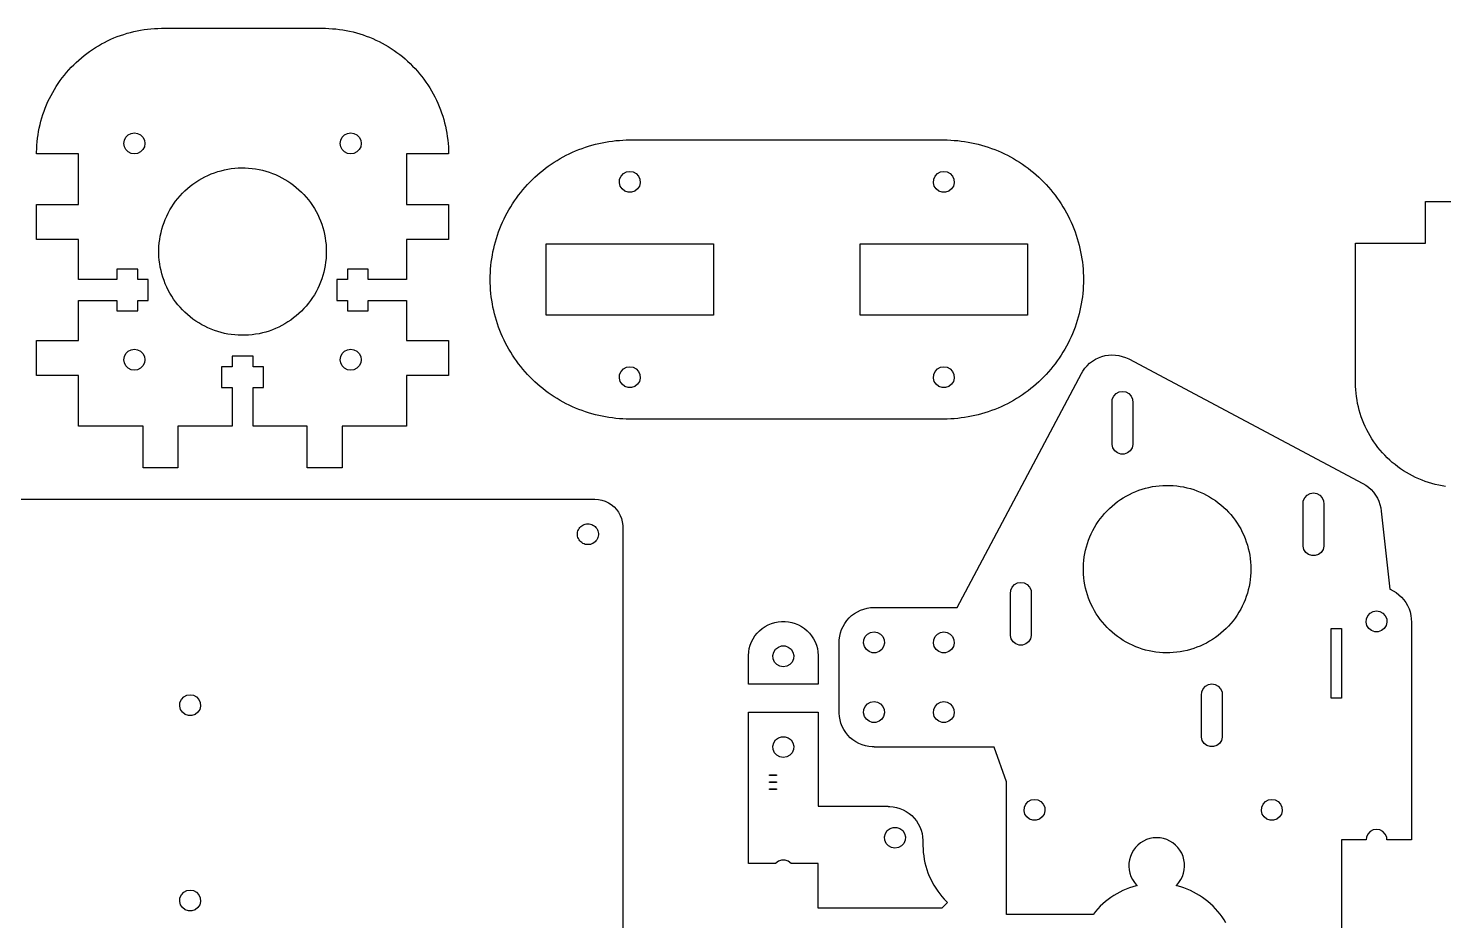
# Model space of a CAD drawing. Extents: x 3 to 1396, y 3 to 487.
# Drawn here: x 439.8 to 642.6, y 270.1 to 398 of the extents above; entities that cross this region are included whole.
import ezdxf

# ---------------------------------------------------------------- set-up
doc = ezdxf.new("R2010")
doc.units = 0
doc.layers.add('Layer_1', color=7, linetype='CONTINUOUS')

msp = doc.modelspace()

# ---------------------------------------------------------------- linework, layer by layer
at = {"layer": 'Layer_1', "color": 7}
for points in [[(441.005073, 381.204529), (441.04608, 381.700529), (441.101085, 382.195527), (441.170088, 382.689529), (441.25309, 383.180528), (441.348086, 383.669529), (441.458096, 384.155527), (441.581088, 384.638527), (441.717091, 385.117529), (441.866076, 385.592529), (442.029088, 386.063527), (442.204094, 386.530528), (442.392082, 386.991527), (442.593081, 387.447528), (442.80709, 387.897528), (443.033094, 388.341529), (443.271092, 388.779529), (443.521084, 389.210527), (443.783071, 389.633528), (444.056093, 390.050528), (444.341081, 390.458528), (444.638091, 390.859529), (444.945093, 391.251527), (445.263072, 391.635528), (445.591071, 392.010527), (445.930076, 392.375528), (446.278085, 392.731529), (446.637071, 393.077528), (447.004073, 393.413528), (447.381094, 393.739528), (447.767089, 394.054528), (448.161071, 394.359528), (448.564085, 394.652528), (448.975085, 394.934527), (449.393084, 395.205529), (449.81907, 395.464527), (450.251096, 395.711528), (450.690093, 395.946528), (451.136089, 396.169529), (451.588096, 396.379528), (452.04507, 396.577529), (452.508084, 396.762529), (452.975077, 396.934529), (453.447094, 397.093527), (453.92309, 397.239527), (454.404081, 397.372527), (454.887076, 397.492528), (455.374079, 397.598527), (455.864073, 397.690529), (456.356071, 397.769529), (456.849085, 397.835529), (457.34509, 397.886527), (457.842084, 397.924528), (458.339077, 397.948517), (458.837086, 397.959535), (458.962083, 397.959529), (481.988086, 397.9584)], [(481.988086, 397.958527), (482.362087, 397.955536), (482.860096, 397.938538), (483.357089, 397.907527), (483.853095, 397.862527), (484.348084, 397.804527), (484.84107, 397.732527), (485.331093, 397.646528), (485.820071, 397.546528), (486.30507, 397.434528), (486.787077, 397.307528), (487.265077, 397.168528), (487.739097, 397.015527), (488.209082, 396.850529), (488.674071, 396.671529), (489.134094, 396.480527), (489.589092, 396.275529), (490.03808, 396.059527), (490.480096, 395.830527), (490.916073, 395.589529), (491.345079, 395.336528), (491.767086, 395.071527), (492.182094, 394.794528), (492.58807, 394.507528), (492.987076, 394.208528), (493.377079, 393.898529), (493.758079, 393.577527), (494.131092, 393.246528), (494.494086, 392.905528), (494.84709, 392.554528), (495.19109, 392.193529), (495.525072, 391.823527), (495.848076, 391.444528), (496.160072, 391.056529), (496.462078, 390.660529), (496.753078, 390.255529), (497.032082, 389.842527), (497.300081, 389.422527), (497.556084, 388.995528), (497.800094, 388.561529), (498.03208, 388.120529), (498.251085, 387.673528), (498.459083, 387.220528), (498.653082, 386.761527), (498.835087, 386.297528), (499.004082, 385.828529), (499.160094, 385.355527), (499.303096, 384.878529), (499.432072, 384.397527), (499.549081, 383.912528), (499.651076, 383.425528), (499.740089, 382.935528), (499.816092, 382.442528), (499.878096, 381.948529), (499.926074, 381.452529), (499.960082, 380.955527), (499.980966, 380.457527)], [(453.47509, 381.459528), (453.548073, 381.923527), (453.761094, 382.341529), (454.093072, 382.673527), (454.511071, 382.886529), (454.975073, 382.959528), (455.439074, 382.886529), (455.857074, 382.673527), (456.18908, 382.341529), (456.402073, 381.923527), (456.475084, 381.459528), (456.402073, 380.995527), (456.18908, 380.577527), (455.857074, 380.245527), (455.439074, 380.032528), (454.975073, 379.959529), (454.511071, 380.032528), (454.093072, 380.245527), (453.761094, 380.577527), (453.548073, 380.995527), (453.47509, 381.459528)], [(484.475084, 381.459528), (484.548095, 381.923527), (484.761088, 382.341529), (485.093095, 382.673527), (485.511094, 382.886529), (485.975096, 382.959528), (486.439097, 382.886529), (486.857096, 382.673527), (487.189074, 382.341529), (487.402096, 381.923527), (487.475078, 381.459528), (487.402096, 380.995527), (487.189074, 380.577527), (486.857096, 380.245527), (486.439097, 380.032528), (485.975096, 379.959529), (485.511094, 380.032528), (485.093095, 380.245527), (484.761088, 380.577527), (484.548095, 380.995527), (484.475084, 381.459528)], [(505.962073, 361.959528), (505.968, 362.458528), (505.986994, 362.956529), (506.018094, 363.454527), (506.061077, 363.950527), (506.11707, 364.446526), (506.185085, 364.940528), (506.266083, 365.432529), (506.359075, 365.922529), (506.463074, 366.409529), (506.580084, 366.894528), (506.710075, 367.376527), (506.851073, 367.854529), (507.003078, 368.329529), (507.168094, 368.799528), (507.345075, 369.266529), (507.532076, 369.728527), (507.732086, 370.185527), (507.943076, 370.637528), (508.165072, 371.083527), (508.398074, 371.524527), (508.641096, 371.959528), (508.896084, 372.388528), (509.16109, 372.810529), (509.437076, 373.225528), (509.72308, 373.634528), (510.019074, 374.035529), (510.325088, 374.429528), (510.641092, 374.815529), (510.966071, 375.193529), (511.301097, 375.562529), (511.645098, 375.924527), (511.997085, 376.276529), (512.359092, 376.620529), (512.728097, 376.955527), (513.106077, 377.280528), (513.492073, 377.596527), (513.886083, 377.902529), (514.287093, 378.198527), (514.696089, 378.484528), (515.111097, 378.760527), (515.533076, 379.025528), (515.962082, 379.280527), (516.397071, 379.523529), (516.838071, 379.756529), (517.284095, 379.978528), (517.736074, 380.189528), (518.193076, 380.389528), (518.655074, 380.576528), (519.122096, 380.753527), (519.59208, 380.918528), (520.067088, 381.070527), (520.545088, 381.211528), (521.027096, 381.341528), (521.512094, 381.458529), (521.999097, 381.562528), (522.489091, 381.655529), (522.981089, 381.736527), (523.475091, 381.804528), (523.971097, 381.860527), (524.467074, 381.903529), (524.965083, 381.934528), (525.463093, 381.953522), (525.96209, 381.959539), (570.962084, 381.959527), (571.461082, 381.953516), (571.959091, 381.934534), (572.457072, 381.903529), (572.953078, 381.860527), (573.449083, 381.804528), (573.943085, 381.736527), (574.435083, 381.655529), (574.925077, 381.562528), (575.41208, 381.458529), (575.897079, 381.341528), (576.379086, 381.211528), (576.857086, 381.070527), (577.332094, 380.918528), (577.802079, 380.753527), (578.269072, 380.576528), (578.73107, 380.389528), (579.188072, 380.189528), (579.640079, 379.978528), (580.086075, 379.756529), (580.527075, 379.523529), (580.962093, 379.280527), (581.39107, 379.025528), (581.813077, 378.760527), (582.228085, 378.484528), (582.637082, 378.198527), (583.038091, 377.902529), (583.432073, 377.596527), (583.818097, 377.280528), (584.196077, 376.955527), (584.565083, 376.620529), (584.927089, 376.276529), (585.279077, 375.924527), (585.623077, 375.562529), (585.958075, 375.193529), (586.283082, 374.815529), (586.599086, 374.429528), (586.905072, 374.035529), (587.201095, 373.634528), (587.48707, 373.225528), (587.763084, 372.810529), (588.02809, 372.388528), (588.283078, 371.959528), (588.526072, 371.524527), (588.759074, 371.083527), (588.98107, 370.637528), (589.192088, 370.185527), (589.39207, 369.728527), (589.579071, 369.266529), (589.756081, 368.799528), (589.921096, 368.329529), (590.073073, 367.854529), (590.214071, 367.376527), (590.344091, 366.894528), (590.461072, 366.409529), (590.565071, 365.922529), (590.658091, 365.432529), (590.739089, 364.940528), (590.807076, 364.446526), (590.863097, 363.950527), (590.90608, 363.454527), (590.937096, 362.956529), (590.956005, 362.458528), (590.962016, 361.959528), (590.956146, 361.460528), (590.937181, 360.962527), (590.90608, 360.464529), (590.863097, 359.968529), (590.807076, 359.472529), (590.739089, 358.978527), (590.658091, 358.486527), (590.565071, 357.996527), (590.461072, 357.509527), (590.344091, 357.024528), (590.214071, 356.542529), (590.073073, 356.064526), (589.921096, 355.589527), (589.756081, 355.119528), (589.579071, 354.652529), (589.39207, 354.190529), (589.192088, 353.733529), (588.98107, 353.281528), (588.759074, 352.835529), (588.526072, 352.394528), (588.283078, 351.959528), (588.02809, 351.530528), (587.763084, 351.108526), (587.48707, 350.693527), (587.201095, 350.284528), (586.905072, 349.883527), (586.599086, 349.489528), (586.283082, 349.103527), (585.958075, 348.725527), (585.623077, 348.356527), (585.279077, 347.994529), (584.927089, 347.642527), (584.565083, 347.298526), (584.196077, 346.963529), (583.818097, 346.638527), (583.432073, 346.322529), (583.038091, 346.016529), (582.637082, 345.720529), (582.228085, 345.434528), (581.813077, 345.158528), (581.39107, 344.893527), (580.962093, 344.638528), (580.527075, 344.395529), (580.086075, 344.162527), (579.640079, 343.940528), (579.188072, 343.729527), (578.73107, 343.529528), (578.269072, 343.342527), (577.802079, 343.165529), (577.332094, 343.000528), (576.857086, 342.848528), (576.379086, 342.707527), (575.897079, 342.577527), (575.41208, 342.460529), (574.925077, 342.356527), (574.435083, 342.263527), (573.943085, 342.182529), (573.449083, 342.114528), (572.953078, 342.058529), (572.457072, 342.015527), (571.959091, 341.984528), (571.461082, 341.965534), (570.962084, 341.959517), (525.96209, 341.959528), (525.463093, 341.96554), (524.965083, 341.984522), (524.467074, 342.015527), (523.971097, 342.058529), (523.475091, 342.114528), (522.981089, 342.182529), (522.489091, 342.263527), (521.999097, 342.356527), (521.512094, 342.460529), (521.027096, 342.577527), (520.545088, 342.707527), (520.067088, 342.848528), (519.59208, 343.000528), (519.122096, 343.165529), (518.655074, 343.342527), (518.193076, 343.529528), (517.736074, 343.729527), (517.284095, 343.940528), (516.838071, 344.162527), (516.397071, 344.395529), (515.962082, 344.638528), (515.533076, 344.893527), (515.111097, 345.158528), (514.696089, 345.434528), (514.287093, 345.720529), (513.886083, 346.016529), (513.492073, 346.322529), (513.106077, 346.638527), (512.728097, 346.963529), (512.359092, 347.298526), (511.997085, 347.642527), (511.645098, 347.994529), (511.301097, 348.356527), (510.966071, 348.725527), (510.641092, 349.103527), (510.325088, 349.489528), (510.019074, 349.883527), (509.72308, 350.284528), (509.437076, 350.693527), (509.16109, 351.108526), (508.896084, 351.530528), (508.641096, 351.959528), (508.398074, 352.394528), (508.165072, 352.835529), (507.943076, 353.281528), (507.732086, 353.733529), (507.532076, 354.190529), (507.345075, 354.652529), (507.168094, 355.119528), (507.003078, 355.589527), (506.851073, 356.064526), (506.710075, 356.542529), (506.580084, 357.024528), (506.463074, 357.509527), (506.359075, 357.996527), (506.266083, 358.486527), (506.185085, 358.978527), (506.11707, 359.472529), (506.061077, 359.968529), (506.018094, 360.464529), (505.987078, 360.962527), (505.968169, 361.460528), (505.962158, 361.959528)], [(440.96209, 348.209529), (440.96209, 353.209527), (446.962078, 353.209527), (446.962078, 358.959528), (452.462082, 358.959528), (452.462082, 357.459528), (455.462076, 357.459528), (455.462076, 358.959528), (456.962087, 358.959528), (456.962087, 361.959528), (455.462076, 361.959528), (455.462076, 363.459528), (452.462082, 363.459528), (452.462082, 361.959528), (446.962078, 361.959528), (446.962078, 367.709529), (440.96209, 367.709529), (440.96209, 372.709527), (446.962078, 372.709527), (446.962078, 379.959529), (440.964094, 379.959529), (440.964094, 380.208528), (440.978205, 380.706528)], [(499.981079, 380.457527), (499.988134, 379.959529), (493.98809, 379.959529), (493.98809, 372.709527), (499.988078, 372.709527), (499.988078, 367.709529), (493.98809, 367.709529), (493.98809, 361.959528), (488.488087, 361.959528), (488.488087, 363.459528), (485.488093, 363.459528), (485.488093, 361.959528), (483.988082, 361.959528), (483.988082, 358.959528), (485.488093, 358.959528), (485.488093, 357.459528), (488.488087, 357.459528), (488.488087, 358.959528), (493.98809, 358.959528), (493.98809, 353.209527), (499.988078, 353.209527), (499.988078, 348.209529), (493.98809, 348.209529), (493.98809, 340.959527), (484.732076, 340.959527), (484.732076, 334.959528), (479.732086, 334.959528), (479.732086, 340.959527), (471.975095, 340.959527), (471.975095, 346.459528), (473.475078, 346.459528), (473.475078, 349.459527), (471.975095, 349.459527), (471.975095, 350.959527), (468.975073, 350.959527), (468.975073, 349.459527), (467.47509, 349.459527), (467.47509, 346.459528), (468.975073, 346.459528), (468.975073, 340.959527), (461.21907, 340.959527), (461.21907, 334.959528), (456.21908, 334.959528), (456.21908, 340.959527), (446.962078, 340.959527), (446.962078, 348.209529), (440.96209, 348.209529)], [(440.978092, 380.706528), (441.005186, 381.204529)], [(458.478072, 365.709527), (458.478072, 366.209529), (458.498109, 366.708529), (458.540076, 367.205528), (458.60208, 367.700529), (458.685082, 368.193529), (458.788093, 368.681528), (458.911085, 369.165528), (459.055075, 369.643527), (459.218086, 370.115527), (459.400092, 370.580528), (459.602078, 371.037527), (459.823086, 371.485527), (460.062072, 371.923527), (460.319092, 372.351529), (460.594089, 372.768529), (460.886076, 373.173529), (461.194094, 373.566529), (461.518085, 373.945528), (461.858078, 374.311528), (462.213085, 374.662528), (462.582091, 374.998528), (462.965094, 375.319527), (463.36108, 375.623528), (463.769089, 375.911528), (464.189092, 376.181527), (464.620074, 376.434528), (465.061074, 376.668527), (465.511078, 376.884528), (465.969096, 377.081528), (466.436089, 377.259528), (466.910081, 377.417528), (467.389097, 377.555529), (467.874096, 377.674528), (468.36409, 377.772529), (468.857076, 377.849528), (469.353082, 377.906528), (469.851091, 377.943528), (470.350088, 377.958514), (470.849085, 377.953532), (471.348082, 377.927534), (471.845076, 377.881529), (472.340093, 377.813528), (472.831075, 377.725528), (473.319094, 377.617527), (473.801073, 377.489528), (474.278085, 377.340529), (474.74807, 377.172528), (475.211084, 376.985527), (475.666082, 376.778528), (476.11109, 376.553527), (476.547095, 376.309529), (476.972094, 376.048527), (477.386086, 375.769528), (477.788083, 375.473527), (478.178086, 375.160529), (478.55409, 374.832527), (478.916097, 374.488527), (479.264077, 374.130528), (479.596083, 373.757529), (479.912087, 373.371528), (480.21209, 372.972528), (480.49609, 372.561527), (480.762084, 372.138527), (481.010073, 371.705528), (481.240084, 371.262529), (481.451073, 370.809528), (481.643097, 370.349529), (481.816071, 369.880529), (481.97008, 369.405527), (482.103091, 368.924527), (482.216093, 368.438529), (482.309085, 367.947527), (482.382096, 367.453528), (482.433094, 366.956529), (482.46507, 366.458528), (482.474947, 365.959528)], [(524.467074, 375.835528), (524.508081, 376.327529), (524.706088, 376.779528), (525.041086, 377.143526), (525.475087, 377.378527), (525.96209, 377.459528), (526.449092, 377.378527), (526.883094, 377.143526), (527.218092, 376.779528), (527.41607, 376.327529), (527.457077, 375.835528), (527.336089, 375.356529), (527.066087, 374.943528), (526.676084, 374.640529), (526.209091, 374.479526), (525.715089, 374.479526), (525.248096, 374.640529), (524.858093, 374.943528), (524.588091, 375.356529), (524.467074, 375.835528)], [(569.467097, 375.835528), (569.508076, 376.327529), (569.706083, 376.779528), (570.04108, 377.143526), (570.475082, 377.378527), (570.962084, 377.459528), (571.449087, 377.378527), (571.883088, 377.143526), (572.218086, 376.779528), (572.416093, 376.327529), (572.457072, 375.835528), (572.336083, 375.356529), (572.066081, 374.943528), (571.676078, 374.640529), (571.209085, 374.479526), (570.715084, 374.479526), (570.24809, 374.640529), (569.858088, 374.943528), (569.588086, 375.356529), (569.467097, 375.835528)], [(629.962079, 347.159529), (629.962079, 367.159529), (639.962088, 367.159529), (639.962088, 373.159528), (644.962078, 373.159528), (644.962078, 367.159529), (653.462075, 367.159529), (653.462075, 361.659528), (651.962092, 361.659528), (651.962092, 358.659529), (653.462075, 358.659529), (653.462075, 357.159529), (656.462097, 357.159529), (656.462097, 358.659529), (657.96208, 358.659529), (657.96208, 361.659528), (656.462097, 361.659528), (656.462097, 367.159529), (664.962094, 367.159529), (664.962094, 373.159528), (669.962084, 373.159528), (669.962084, 367.159529), (777.962094, 367.159529)], [(482.46507, 365.460528), (482.433094, 364.962527), (482.382096, 364.465529), (482.309085, 363.971527), (482.216093, 363.480528), (482.103091, 362.994527), (481.97008, 362.513527), (481.816071, 362.038527), (481.643097, 361.569528), (481.451073, 361.109528), (481.240084, 360.656528), (481.010073, 360.213529), (480.762084, 359.780527), (480.49609, 359.357529), (480.21209, 358.946529), (479.912087, 358.547529), (479.596083, 358.161528), (479.264077, 357.788529), (478.916097, 357.430527), (478.55409, 357.086527), (478.178086, 356.758528), (477.788083, 356.445526), (477.386086, 356.149529), (476.972094, 355.870527), (476.547095, 355.609528), (476.11109, 355.365527), (475.666082, 355.140528), (475.211084, 354.933527), (474.74807, 354.746529), (474.278085, 354.578528), (473.801073, 354.429528), (473.319094, 354.301527), (472.831075, 354.193529), (472.340093, 354.105529), (471.845076, 354.037527), (471.348082, 353.991528), (470.849085, 353.965535), (470.350088, 353.960532), (469.851091, 353.975543), (469.353082, 354.012528), (468.857076, 354.069529), (468.36409, 354.146527), (467.874096, 354.244529), (467.389097, 354.363528), (466.910081, 354.501529), (466.436089, 354.659528), (465.969096, 354.837529), (465.511078, 355.034528), (465.061074, 355.250527), (464.620074, 355.484529), (464.189092, 355.737527), (463.769089, 356.007529), (463.36108, 356.295528), (462.965094, 356.599527), (462.582091, 356.920529), (462.213085, 357.256529), (461.858078, 357.607529), (461.518085, 357.973528), (461.194094, 358.352527), (460.886076, 358.745528), (460.594089, 359.150528), (460.319092, 359.567528), (460.062072, 359.995529), (459.823086, 360.433527), (459.602078, 360.881529), (459.400092, 361.338529), (459.218086, 361.803527), (459.055075, 362.275529), (458.911085, 362.753529), (458.788093, 363.237529), (458.685082, 363.725528), (458.60208, 364.218528), (458.540076, 364.713528), (458.498081, 365.210527), (458.478043, 365.709527)], [(482.475088, 365.959528), (482.465211, 365.460528)], [(513.962086, 356.861528), (513.962086, 367.052527), (537.962094, 367.052527), (537.962094, 356.861528), (513.962086, 356.861528)], [(558.96208, 356.861528), (558.96208, 367.052527), (582.962089, 367.052527), (582.962089, 356.861528), (558.96208, 356.861528)], [(453.47509, 350.459528), (453.548073, 350.923527), (453.761094, 351.341529), (454.093072, 351.673527), (454.511071, 351.886528), (454.975073, 351.959528), (455.439074, 351.886528), (455.857074, 351.673527), (456.18908, 351.341529), (456.402073, 350.923527), (456.475084, 350.459528), (456.402073, 349.995527), (456.18908, 349.577527), (455.857074, 349.245527), (455.439074, 349.032528), (454.975073, 348.959528), (454.511071, 349.032528), (454.093072, 349.245527), (453.761094, 349.577527), (453.548073, 349.995527), (453.47509, 350.459528)], [(484.475084, 350.459528), (484.548095, 350.923527), (484.761088, 351.341529), (485.093095, 351.673527), (485.511094, 351.886528), (485.975096, 351.959528), (486.439097, 351.886528), (486.857096, 351.673527), (487.189074, 351.341529), (487.402096, 350.923527), (487.475078, 350.459528), (487.402096, 349.995527), (487.189074, 349.577527), (486.857096, 349.245527), (486.439097, 349.032528), (485.975096, 348.959528), (485.511094, 349.032528), (485.093095, 349.245527), (484.761088, 349.577527), (484.548095, 349.995527), (484.475084, 350.459528)], [(555.962086, 299.959528), (555.962086, 309.959527), (555.967166, 309.959527), (555.976113, 310.333528), (556.038089, 310.827527), (556.149087, 311.313528), (556.308091, 311.786527), (556.513097, 312.240529), (556.762073, 312.672527), (557.053073, 313.076528), (557.383075, 313.450529), (557.748073, 313.789528), (558.145075, 314.090527), (558.57109, 314.350527), (559.020077, 314.566529), (559.488086, 314.737527), (559.971081, 314.860528), (560.464095, 314.934529), (560.962076, 314.959534), (572.856078, 314.959529), (590.691083, 348.502529), (590.879071, 348.826528), (591.166091, 349.233527), (591.492086, 349.610528), (591.854092, 349.953529), (592.249091, 350.258527), (592.671069, 350.522529), (593.118081, 350.742527), (593.585074, 350.918529), (594.066094, 351.046528), (594.558092, 351.125528), (595.056073, 351.154529), (595.554082, 351.134519), (596.048084, 351.066529), (596.532095, 350.948529), (597.00208, 350.781527), (597.453071, 350.570529), (631.005088, 332.730529), (631.433078, 332.474528), (631.834088, 332.177528), (632.203093, 331.842528), (632.536087, 331.471527), (632.831094, 331.070529), (633.085094, 330.640529), (633.29408, 330.188528), (633.457091, 329.717527), (633.573084, 329.232528), (633.640084, 328.739528), (634.89109, 317.571529), (634.904073, 317.566534), (635.353088, 317.350529), (635.779074, 317.090529), (636.176076, 316.789528), (636.541074, 316.450528), (636.871077, 316.076528), (637.162076, 315.672529), (637.411081, 315.240529), (637.616087, 314.786529), (637.775091, 314.313528), (637.886089, 313.827527), (637.948093, 313.333528), (637.960229, 312.834528)], [(524.467074, 347.835528), (524.508081, 348.327528), (524.706088, 348.779527), (525.041086, 349.143529), (525.475087, 349.378527), (525.96209, 349.459527), (526.449092, 349.378527), (526.883094, 349.143529), (527.218092, 348.779527), (527.41607, 348.327528), (527.457077, 347.835528), (527.336089, 347.356529), (527.066087, 346.943528), (526.676084, 346.640528), (526.209091, 346.479529), (525.715089, 346.479529), (525.248096, 346.640528), (524.858093, 346.943528), (524.588091, 347.356529), (524.467074, 347.835528)], [(569.467097, 347.835528), (569.508076, 348.327528), (569.706083, 348.779527), (570.04108, 349.143529), (570.475082, 349.378527), (570.962084, 349.459527), (571.449087, 349.378527), (571.883088, 349.143529), (572.218086, 348.779527), (572.416093, 348.327528), (572.457072, 347.835528), (572.336083, 347.356529), (572.066081, 346.943528), (571.676078, 346.640528), (571.209085, 346.479529), (570.715084, 346.479529), (570.24809, 346.640528), (569.858088, 346.943528), (569.588086, 347.356529), (569.467097, 347.835528)], [(629.970094, 346.660529), (629.962192, 347.159529)], [(595.058077, 344.297528), (595.099084, 344.789529), (595.297091, 345.241527), (595.633076, 345.605529), (596.06609, 345.841529), (596.553092, 345.921528), (597.040095, 345.840527), (597.474096, 345.606528), (597.810082, 345.242529), (598.007073, 344.789529), (598.04808, 344.297528), (598.04808, 338.298528)], [(642.850096, 332.308527), (642.357082, 332.387527), (641.868075, 332.482529), (641.382089, 332.593527), (640.899094, 332.720527), (640.422082, 332.863529), (639.949077, 333.021528), (639.482084, 333.196528), (639.021074, 333.386529), (638.566075, 333.591527), (638.119092, 333.811527), (637.679079, 334.046528), (637.247082, 334.295527), (636.824087, 334.559529), (636.409079, 334.836527), (636.005078, 335.127527), (635.61008, 335.432527), (635.225072, 335.749527), (634.851071, 336.079527), (634.488077, 336.421527), (634.137077, 336.775529), (633.798072, 337.141526), (633.471089, 337.517528), (633.157089, 337.904528), (632.856071, 338.302527), (632.568091, 338.709528), (632.294082, 339.126528), (632.03407, 339.551526), (631.789073, 339.985528), (631.558074, 340.427527), (631.341074, 340.876529), (631.140075, 341.332529), (630.95409, 341.795529), (630.783092, 342.264529), (630.628096, 342.738527), (630.489073, 343.217528), (630.36608, 343.700529), (630.25909, 344.187529), (630.169089, 344.677529), (630.094075, 345.170529), (630.037094, 345.665529), (629.995071, 346.162528), (629.969953, 346.660529)], [(598.049096, 338.298528), (597.928079, 337.819529), (597.657089, 337.405528), (597.267086, 337.103528), (596.800093, 336.941527), (596.306092, 336.941527), (595.83907, 337.102529), (595.450083, 337.406528), (595.179094, 337.819529), (595.059093, 338.297528), (595.059093, 344.297528)], [(590.965092, 320.706527), (590.98513, 321.205527), (591.026081, 321.702529), (591.088085, 322.198529), (591.172074, 322.69053), (591.275085, 323.178528), (591.39709, 323.662528), (591.54108, 324.141527), (591.704091, 324.612528), (591.887084, 325.077528), (592.088083, 325.534528), (592.309091, 325.982528), (592.548077, 326.420528), (592.805097, 326.848529), (593.079078, 327.266529), (593.371093, 327.671529), (593.679082, 328.063527), (594.00409, 328.443528), (594.343095, 328.809528), (594.69909, 329.160528), (595.068096, 329.496527), (595.450083, 329.817527), (595.846069, 330.122527), (596.254078, 330.409527), (596.674081, 330.679529), (597.104075, 330.932528), (597.545075, 331.167528), (597.995079, 331.383527), (598.454085, 331.58053), (598.92009, 331.758527), (599.394082, 331.916529), (599.874086, 332.055529), (600.359085, 332.173529), (600.848091, 332.271528), (601.341077, 332.349529), (601.837083, 332.406529), (602.33608, 332.443528), (602.834089, 332.458543), (603.334074, 332.454521), (603.833071, 332.427518), (604.329077, 332.381527), (604.824094, 332.313528), (605.316092, 332.226528), (605.803095, 332.118527), (606.285074, 331.990528), (606.762086, 331.841529), (607.233087, 331.674529), (607.696072, 331.485528), (608.150083, 331.280527), (608.596079, 331.054529), (609.032084, 330.811528), (609.456095, 330.549527), (609.871074, 330.271529), (610.273072, 329.974527), (610.663075, 329.662528), (611.039079, 329.334529), (611.401086, 328.991527), (611.748078, 328.632529), (612.081072, 328.259527), (612.397076, 327.873529), (612.698094, 327.474529), (612.981079, 327.063529), (613.247073, 326.641528), (613.496078, 326.208528), (613.725073, 325.764528), (613.937078, 325.312529), (614.129074, 324.851528), (614.303092, 324.383527), (614.455097, 323.908527), (614.589096, 323.427527), (614.70207, 322.941529), (614.796078, 322.449529), (614.868073, 321.956529), (614.920086, 321.459527), (614.951074, 320.961529), (614.962081, 320.462529), (614.952203, 319.963529)], [(622.429088, 329.743528), (622.470095, 330.236528), (622.66909, 330.688527), (623.004088, 331.052528), (623.437073, 331.287529), (623.924076, 331.368527), (624.411079, 331.287529), (624.846096, 331.052528), (625.181094, 330.688527), (625.379073, 330.235529), (625.42008, 329.744527), (625.42008, 323.744528), (625.299091, 323.265529), (625.028073, 322.852528), (624.639086, 322.549528), (624.171077, 322.388529), (623.677075, 322.388529), (623.210082, 322.549528), (622.821095, 322.852528), (622.550077, 323.265529), (622.430076, 323.744528), (622.430076, 329.743528)], [(304.96208, 330.459529), (520.962072, 330.459529), (521.463072, 330.427528), (521.957074, 330.333528), (522.434086, 330.178529), (522.889085, 329.964528), (523.313096, 329.695528), (523.700079, 329.375527), (524.044079, 329.009527), (524.339086, 328.602529), (524.581092, 328.162528), (524.766088, 327.695529), (524.891085, 327.209528), (524.954077, 326.710528), (524.954077, 326.459528), (524.961979, 326.459528)], [(518.465082, 325.365528), (518.465082, 325.553527), (518.489071, 325.740528), (518.535073, 325.923529), (518.605093, 326.098527), (518.696081, 326.263528), (518.806091, 326.415527), (518.935095, 326.552529), (519.080073, 326.673529), (519.239077, 326.773529), (519.410075, 326.854529), (519.589089, 326.912529), (519.774085, 326.947527), (519.962074, 326.959522), (520.15009, 326.947533), (520.335087, 326.912529), (520.514072, 326.854529), (520.68507, 326.773529), (520.844074, 326.673529), (520.98908, 326.552529), (521.118084, 326.415527), (521.228094, 326.263528), (521.319083, 326.098527), (521.389074, 325.923529), (521.435076, 325.740528), (521.459065, 325.553527), (521.459093, 325.365528), (521.435104, 325.178527), (521.389074, 324.995529), (521.319083, 324.820528), (521.228094, 324.655527), (521.118084, 324.503528), (520.98908, 324.366529), (520.844074, 324.245529), (520.68507, 324.145529), (520.514072, 324.064528), (520.335087, 324.006529), (520.15009, 323.971528), (519.962074, 323.959533), (519.774085, 323.971522), (519.589089, 324.006529), (519.410075, 324.064528), (519.239077, 324.145529), (519.080073, 324.245529), (518.935095, 324.366529), (518.806091, 324.503528), (518.696081, 324.655527), (518.605093, 324.820528), (518.535073, 324.995529), (518.489071, 325.178527), (518.465082, 325.365528)], [(524.962092, 326.459528), (524.962092, 107.45952), (524.95419, 107.45952)], [(590.964076, 320.207527), (590.964076, 320.706527)], [(580.504074, 316.926527), (580.545081, 317.418528), (580.744076, 317.870527), (581.079074, 318.234528), (581.512087, 318.469529), (581.99909, 318.550527), (582.486093, 318.469529), (582.921082, 318.234528), (583.25608, 317.870527), (583.454087, 317.418528), (583.495094, 316.926527), (583.495094, 310.926528), (583.374077, 310.447529), (583.103087, 310.034528), (582.714072, 309.731529), (582.246091, 309.570529), (581.752089, 309.570529), (581.285096, 309.731529), (580.896081, 310.034528), (580.625091, 310.448528), (580.50509, 310.926528), (580.50509, 316.926527)], [(614.95209, 319.963529), (614.921074, 319.464529), (614.869089, 318.968529), (614.796078, 318.474527), (614.704074, 317.983529), (614.591072, 317.497528), (614.457073, 317.015529), (614.30408, 316.541528), (614.132094, 316.072528), (613.939082, 315.611527), (613.728093, 315.158529), (613.498082, 314.715528), (613.250093, 314.282528), (612.98407, 313.860527), (612.701086, 313.448528), (612.401084, 313.049528), (612.08508, 312.663527), (611.752086, 312.290528), (611.405093, 311.932529), (611.043087, 311.588528), (610.667082, 311.259528), (610.278095, 310.947528), (609.87607, 310.651528), (609.462078, 310.372529), (609.036092, 310.110528), (608.601074, 309.86653), (608.155079, 309.641528), (607.701096, 309.434529), (607.237094, 309.246527), (606.768098, 309.078528), (606.291086, 308.930528), (605.80809, 308.801527), (605.321088, 308.693529), (604.830078, 308.606529), (604.335088, 308.538527), (603.838095, 308.491529), (603.339098, 308.465536), (602.840072, 308.460532), (602.341075, 308.475515), (601.843094, 308.511527), (601.347088, 308.569529), (600.853087, 308.646528), (600.36408, 308.743528), (599.879081, 308.862527), (599.399078, 309.000528), (598.925086, 309.158527), (598.45908, 309.336527), (598.000074, 309.532528), (597.550071, 309.749529), (597.10907, 309.984529), (596.678089, 310.236529), (596.259073, 310.506528), (595.851093, 310.793528), (595.454091, 311.098528), (595.072075, 311.418529), (594.702082, 311.754528), (594.34809, 312.105528), (594.008097, 312.471528), (593.68309, 312.850527), (593.374085, 313.243527), (593.08207, 313.648527), (592.807072, 314.065528), (592.550081, 314.493529), (592.311095, 314.931529), (592.091074, 315.379529), (591.888072, 315.836529), (591.706095, 316.300527), (591.542096, 316.772527), (591.399094, 317.250527), (591.275085, 317.733528), (591.172074, 318.222528), (591.089073, 318.715528), (591.027097, 319.210529), (590.985074, 319.708527), (590.964189, 320.207527)], [(631.467086, 312.835527), (631.508093, 313.327528), (631.706072, 313.779529), (632.041069, 314.143528), (632.475071, 314.378529), (632.962073, 314.459527), (633.449076, 314.378529), (633.883077, 314.143528), (634.218075, 313.779529), (634.416082, 313.327528), (634.457089, 312.835527), (634.336072, 312.356528), (634.06607, 311.943527), (633.676096, 311.640528), (633.209074, 311.479528), (632.715072, 311.479528), (632.248079, 311.640528), (631.858076, 311.943527), (631.588074, 312.356528), (631.467086, 312.835527)], [(542.964088, 303.959528), (542.964088, 308.084528), (543.001087, 308.581529), (543.08708, 309.072528), (543.222095, 309.551527), (543.404072, 310.015529), (543.63208, 310.459529), (543.902082, 310.878528), (544.21309, 311.267529), (544.56107, 311.624528), (544.943086, 311.945528), (545.355074, 312.225529), (545.793083, 312.464529), (546.25209, 312.65753), (546.728086, 312.804528), (547.217092, 312.903529), (547.713098, 312.953527), (548.211079, 312.953527), (548.707084, 312.903529), (549.196091, 312.804528), (549.672087, 312.65753), (550.131093, 312.464529), (550.569074, 312.225529), (550.98109, 311.945528), (551.363078, 311.624528), (551.711086, 311.267529), (552.022095, 310.878528), (552.292097, 310.459529), (552.520076, 310.015529), (552.702081, 309.551527), (552.837096, 309.072528), (552.923089, 308.581529), (552.960088, 308.084528), (552.960088, 303.959528), (542.964088, 303.959528)], [(637.960088, 312.834528), (637.960088, 290.187527), (637.96291, 290.169521)], [(559.467089, 309.835527), (559.508096, 310.327528), (559.706074, 310.779527), (560.041072, 311.143529), (560.475074, 311.378529), (560.962076, 311.459527), (561.449079, 311.378529), (561.88308, 311.143529), (562.218078, 310.779527), (562.416085, 310.327528), (562.457092, 309.835527), (562.336075, 309.356529), (562.066073, 308.943527), (561.67607, 308.640528), (561.209077, 308.479529), (560.715075, 308.479529), (560.248082, 308.640528), (559.858079, 308.943527), (559.588077, 309.356529), (559.467089, 309.835527)], [(569.467097, 309.835527), (569.508076, 310.327528), (569.706083, 310.779527), (570.04108, 311.143529), (570.475082, 311.378529), (570.962084, 311.459527), (571.449087, 311.378529), (571.883088, 311.143529), (572.218086, 310.779527), (572.416093, 310.327528), (572.457072, 309.835527), (572.336083, 309.356529), (572.066081, 308.943527), (571.676078, 308.640528), (571.209085, 308.479529), (570.715084, 308.479529), (570.24809, 308.640528), (569.858088, 308.943527), (569.588086, 309.356529), (569.467097, 309.835527)], [(626.462072, 301.959529), (626.462072, 311.959529), (627.962083, 311.959529), (627.962083, 301.959529), (626.462072, 301.959529)], [(546.467086, 308.083529), (546.588075, 308.562527), (546.858077, 308.975529), (547.24808, 309.278528), (547.715073, 309.439527), (548.209075, 309.439527), (548.676096, 309.278528), (549.066071, 308.975529), (549.336073, 308.562527), (549.45709, 308.083529), (549.416083, 307.591528), (549.218076, 307.139529), (548.883078, 306.775527), (548.449077, 306.540529), (547.962074, 306.459529), (547.475071, 306.540529), (547.04107, 306.775527), (546.706072, 307.139529), (546.508093, 307.591528), (546.467086, 308.083529)], [(461.467087, 300.835528), (461.508094, 301.327529), (461.706073, 301.779528), (462.041071, 302.143527), (462.475072, 302.378528), (462.962075, 302.459528), (463.449077, 302.378528), (463.883079, 302.143527), (464.218076, 301.779528), (464.416084, 301.327529), (464.45709, 300.835528), (464.336074, 300.356527), (464.066072, 299.943528), (463.676097, 299.640529), (463.209076, 299.479527), (462.715074, 299.479527), (462.248081, 299.640529), (461.858078, 299.943528), (461.588076, 300.356527), (461.467087, 300.835528)], [(607.876074, 296.372528), (607.876074, 302.372528), (607.917081, 302.864528), (608.115088, 303.316527), (608.450086, 303.680529), (608.883071, 303.916529), (609.370074, 303.996527), (609.857076, 303.915527), (610.292094, 303.681528), (610.627091, 303.317529), (610.82507, 302.864528), (610.866077, 302.372528), (610.866077, 296.373527), (610.745088, 295.894529), (610.475086, 295.480528), (610.085084, 295.178528), (609.617074, 295.016527), (609.124089, 295.016527), (608.657096, 295.177529), (608.267093, 295.481527), (607.997091, 295.894529), (607.876074, 296.372528)], [(559.467089, 299.835528), (559.508096, 300.327528), (559.706074, 300.779527), (560.041072, 301.143529), (560.475074, 301.378527), (560.962076, 301.459527), (561.449079, 301.378527), (561.88308, 301.143529), (562.218078, 300.779527), (562.416085, 300.327528), (562.457092, 299.835528), (562.336075, 299.356529), (562.066073, 298.943528), (561.67607, 298.640528), (561.209077, 298.479529), (560.715075, 298.479529), (560.248082, 298.640528), (559.858079, 298.943528), (559.588077, 299.356529), (559.467089, 299.835528)], [(569.467097, 299.835528), (569.508076, 300.327528), (569.706083, 300.779527), (570.04108, 301.143529), (570.475082, 301.378527), (570.962084, 301.459527), (571.449087, 301.378527), (571.883088, 301.143529), (572.218086, 300.779527), (572.416093, 300.327528), (572.457072, 299.835528), (572.336083, 299.356529), (572.066081, 298.943528), (571.676078, 298.640528), (571.209085, 298.479529), (570.715084, 298.479529), (570.24809, 298.640528), (569.858088, 298.943528), (569.588086, 299.356529), (569.467097, 299.835528)], [(542.964088, 286.459529), (542.964088, 299.959528), (552.960088, 299.959528), (552.960088, 286.459529), (562.962072, 286.459529), (562.962072, 286.453518), (563.211077, 286.453529), (563.707082, 286.403528), (564.196089, 286.304527), (564.672085, 286.157529), (565.131091, 285.964528), (565.569072, 285.725529), (565.981088, 285.445527), (566.363076, 285.124528), (566.711084, 284.767528), (567.022093, 284.378527), (567.292095, 283.959529), (567.520074, 283.515528), (567.702079, 283.051529), (567.837094, 282.572528), (567.923087, 282.081529), (567.960087, 281.584527), (567.956982, 281.459528)], [(555.967082, 299.959528), (555.962002, 299.959528)], [(611.380088, 269.781528), (611.118073, 270.205527), (610.838081, 270.617529), (610.54107, 271.017529), (610.22707, 271.404529), (609.896079, 271.777528), (609.550075, 272.135529), (609.188097, 272.477529), (608.812092, 272.804529), (608.422089, 273.114527), (608.018088, 273.407528), (607.60308, 273.682528), (607.176078, 273.939528), (606.738097, 274.177529), (606.291086, 274.396527), (605.834083, 274.595528), (605.369094, 274.775529), (604.897077, 274.934528), (604.41809, 275.073528), (604.264081, 275.110527), (604.334072, 275.174529), (604.654084, 275.548527), (604.92609, 275.959528), (605.146082, 276.400528), (605.309093, 276.864527), (605.415096, 277.345529), (605.460082, 277.836528), (605.445124, 278.328529), (605.369094, 278.815529), (605.235095, 279.288528), (605.043071, 279.742527), (604.79607, 280.168528), (604.500075, 280.561528), (604.15709, 280.915528), (603.773071, 281.224527), (603.354084, 281.483528), (602.907072, 281.689528), (602.438075, 281.838527), (601.954092, 281.929527), (601.462094, 281.959527), (600.970096, 281.929527), (600.486085, 281.838527), (600.017088, 281.689528), (599.570076, 281.483528), (599.151089, 281.224527), (598.767098, 280.915528), (598.424085, 280.561528), (598.12809, 280.168528), (597.881089, 279.742527), (597.689093, 279.288528), (597.555094, 278.815529), (597.479092, 278.328529), (597.464134, 277.836528), (597.509092, 277.345529), (597.615095, 276.864527), (597.778078, 276.400528), (597.99807, 275.959528), (598.270076, 275.548527), (598.590088, 275.174529), (598.660079, 275.110527), (598.50607, 275.073528), (598.027083, 274.934528), (597.555094, 274.775529), (597.090077, 274.595528), (596.633074, 274.396527), (596.186091, 274.177529), (595.748082, 273.939528), (595.32108, 273.682528), (594.906072, 273.407528), (594.502071, 273.114527), (594.112096, 272.804529), (593.736091, 272.477529), (593.374085, 272.135529), (593.02808, 271.777528), (592.69709, 271.404529), (592.38309, 271.017529), (592.340079, 270.959529), (579.962095, 270.959529), (579.962095, 289.959528), (578.196089, 294.959529), (560.962076, 294.959529), (560.962076, 294.965541), (560.713072, 294.965529), (560.217094, 295.015528), (559.728088, 295.114528), (559.252092, 295.26153), (558.793086, 295.454527), (558.355077, 295.693527), (557.943089, 295.973528), (557.561073, 296.294528), (557.213093, 296.651528), (556.902084, 297.040529), (556.632082, 297.459527), (556.404074, 297.903527), (556.222098, 298.367529), (556.087082, 298.846528), (556.001089, 299.337527), (555.96409, 299.834529), (555.967194, 299.959528)], [(546.467086, 295.083529), (546.588075, 295.562528), (546.858077, 295.975529), (547.24808, 296.278529), (547.715073, 296.439528), (548.209075, 296.439528), (548.676096, 296.278529), (549.066071, 295.975529), (549.336073, 295.562528), (549.45709, 295.083529), (549.416083, 294.591528), (549.218076, 294.139527), (548.883078, 293.775528), (548.449077, 293.540527), (547.962074, 293.459529), (547.475071, 293.540527), (547.04107, 293.775528), (546.706072, 294.139527), (546.508093, 294.591528), (546.467086, 295.083529)], [(545.962078, 290.859529), (545.962078, 290.959529), (546.962076, 290.959529), (546.962076, 290.859529), (545.962078, 290.859529)], [(637.962092, 290.169529), (637.962092, 281.659528), (634.44707, 281.659528), (634.416082, 282.027528), (634.218075, 282.479527), (633.883077, 282.843529), (633.449076, 283.078527), (632.962073, 283.159527), (632.475071, 283.078527), (632.041069, 282.843529), (631.706072, 282.479527), (631.508093, 282.027528), (631.477076, 281.659528), (627.962083, 281.659528), (627.962083, 267.659527), (631.477076, 267.659527), (631.467199, 267.535527)], [(545.962078, 289.859528), (545.962078, 289.959528), (546.962076, 289.959528), (546.962076, 289.859528), (545.962078, 289.859528)], [(545.962078, 288.859527), (545.962078, 288.959527), (546.962076, 288.959527), (546.962076, 288.859527), (545.962078, 288.859527)], [(542.962084, 278.259529), (542.962084, 286.459529), (542.964906, 286.459529)], [(582.467071, 285.835527), (582.508078, 286.327528), (582.706085, 286.779527), (583.041083, 287.143529), (583.475084, 287.378529), (583.962087, 287.459527), (584.449089, 287.378529), (584.883091, 287.143529), (585.218088, 286.779527), (585.416096, 286.327528), (585.457074, 285.835527), (585.336086, 285.356529), (585.066084, 284.943527), (584.676081, 284.640528), (584.209088, 284.479529), (583.715086, 284.479529), (583.248093, 284.640528), (582.85809, 284.943527), (582.588088, 285.356529), (582.467071, 285.835527)], [(616.467088, 285.835527), (616.508094, 286.327528), (616.706073, 286.779527), (617.041071, 287.143529), (617.475072, 287.378529), (617.962075, 287.459527), (618.449078, 287.378529), (618.883079, 287.143529), (619.218077, 286.779527), (619.416084, 286.327528), (619.457091, 285.835527), (619.336074, 285.356529), (619.066072, 284.943527), (618.676097, 284.640528), (618.209076, 284.479529), (617.715074, 284.479529), (617.248081, 284.640528), (616.858078, 284.943527), (616.588076, 285.356529), (616.467088, 285.835527)], [(562.467083, 282.083527), (562.588071, 282.562529), (562.858073, 282.975527), (563.248076, 283.278529), (563.715098, 283.439529), (564.209071, 283.439529), (564.676092, 283.278529), (565.066095, 282.975527), (565.336097, 282.562529), (565.457086, 282.083527), (565.416079, 281.591529), (565.218072, 281.139527), (564.883074, 280.775529), (564.449073, 280.540528), (563.96207, 280.459527), (563.475096, 280.540528), (563.041094, 280.775529), (562.706097, 281.139527), (562.50809, 281.591529), (562.467083, 282.083527)], [(567.957095, 281.459528), (567.975157, 281.459528), (567.968017, 281.333527), (567.962994, 280.834527), (567.979165, 280.336529), (568.017096, 279.840529), (568.07608, 279.345528), (568.15609, 278.853527), (568.258085, 278.365529), (568.381078, 277.882528), (568.525096, 277.405527), (568.689095, 276.935528), (568.873076, 276.472529), (569.078082, 276.017527), (569.302082, 275.572528), (569.544087, 275.137527), (569.806074, 274.713528), (570.086095, 274.301529), (570.383077, 273.901529), (570.697078, 273.514529), (571.028096, 273.141527), (571.374072, 272.783529), (571.494073, 272.669528), (570.684096, 271.859527), (552.962092, 271.859527), (552.962092, 278.259529), (549.07609, 278.259529), (549.066212, 278.275531)], [(546.848086, 278.259529), (542.962084, 278.259529)], [(549.066071, 278.275528), (548.676096, 278.578527), (548.209075, 278.739529), (547.715073, 278.739529), (547.24808, 278.578527), (546.858077, 278.275528), (546.848199, 278.259526)], [(461.467087, 272.835528), (461.508094, 273.327529), (461.706073, 273.779528), (462.041071, 274.143529), (462.475072, 274.378527), (462.962075, 274.459528), (463.449077, 274.378527), (463.883079, 274.143529), (464.218076, 273.779528), (464.416084, 273.327529), (464.45709, 272.835528), (464.336074, 272.356529), (464.066072, 271.943528), (463.676097, 271.640529), (463.209076, 271.479529), (462.715074, 271.479529), (462.248081, 271.640529), (461.858078, 271.943528), (461.588076, 272.356529), (461.467087, 272.835528)]]:
    msp.add_lwpolyline(points, dxfattribs=at)

doc.saveas('drawing.dxf')
